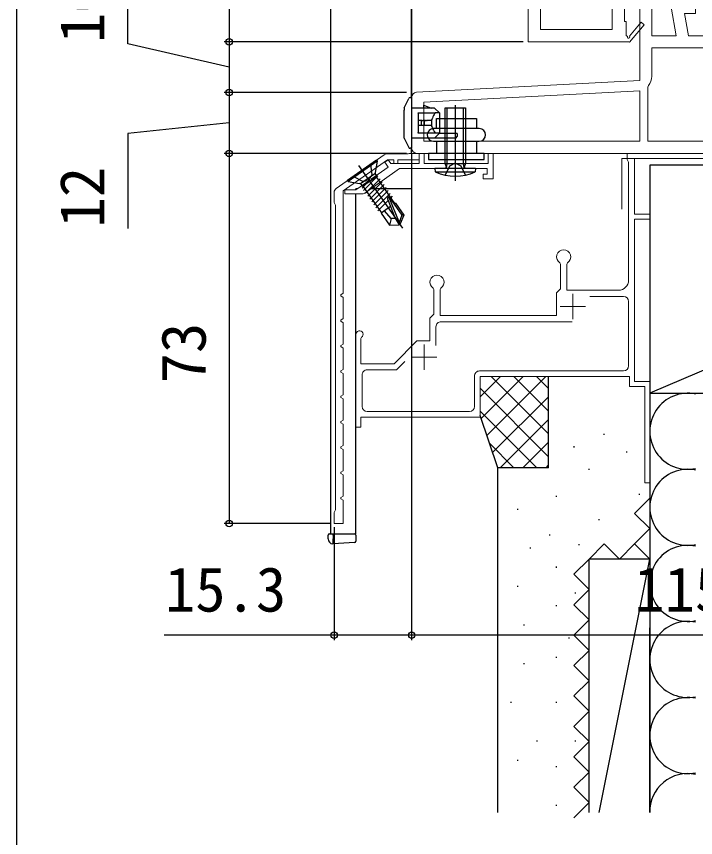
# Model space of a CAD drawing. Units: millimetres, scale not verified. Extents: x -525 to 525, y -783 to 778.
# Drawn here: x -525 to -391, y -139.7 to 22.2 of the extents above; entities that cross this region are included whole.
import ezdxf
from ezdxf.enums import TextEntityAlignment as Align

# ---------------------------------------------------------------- set-up
doc = ezdxf.new("R2010")
doc.units = ezdxf.units.MM
doc.header["$LTSCALE"] = 4
doc.layers.add('0-3_YKK_11', color=7, linetype='Continuous', lineweight=18)
doc.layers.add('0-B_YSS_KE', color=3, linetype='Continuous', lineweight=18)
for name, color, linetype in [('0-5_YKK_12', 2, 'Continuous'), ('0-6_YKK_13', 4, 'Continuous'), ('0-8_YKK_D', 6, 'Continuous'), ('0-9_YKK_ZWAK', 7, 'Continuous'), ('0-A_YSS_K', 3, 'Continuous')]:
    doc.layers.add(name, color=color, linetype=linetype)
doc.styles.add('ＭＳ ゴシック', font='')
doc.styles.get('ＭＳ ゴシック').set_extended_font_data('MS Gothic')

msp = doc.modelspace()

# ---------------------------------------------------------------- linework, layer by layer
at = {"layer": '0-3_YKK_11', "color": 211}
for p, q in [((-447, 6.251), (-447, -3.8)), ((-446, -4.8), (-385.9, -4.8))]:
    msp.add_line(p, q, dxfattribs=at)
at = {"layer": '0-3_YKK_11', "color": 1}
msp.add_line((-461.873, -11.702), (-452.418, -5.081), dxfattribs=at)
at = {"layer": '0-3_YKK_11', "color": 4}
for p, q in [((-404.35, -6.26), (-404.5, -6)), ((-416.259, -26.388), (-416.401, -26.642)), ((-441.259, -31.388), (-441.401, -31.642)), ((-415.2, -32.5), (-415.2, -37.5)), ((-405.2, -33), (-411.818, -33)), ((-404.2, -46.7), (-404.2, -34)), ((-417.7, -35), (-412.7, -35)), ((-415.354, -38), (-441.2, -38)), ((-442.2, -39), (-442.2, -42.657)), ((-456.88, -41.06), (-457, -41.3)), ((-444.5, -42.5), (-444.5, -47.5)), ((-447, -45), (-442, -45)), ((-456.8, -48.5), (-456.8, -54.7)), ((-433.6, -47.7), (-405.2, -47.7)), ((-434.6, -54.7), (-434.6, -48.7)), ((-455.8, -55.7), (-435.6, -55.7))]:
    msp.add_line(p, q, dxfattribs=at)
at = {"layer": '0-3_YKK_11', "color": 190}
msp.add_line((-456.268, -12.619), (-449.386, -7.8), dxfattribs=at)
at = {"layer": '0-3_YKK_11'}
for points in [[(-424, 59.2), (-424, 17.2), (-404.134, 17.2), (-404, 17.122), (-401.095, 20.541), (-401.705, 21.059), (-404.016, 18.339)], [(-404.394, 18.274), (-404.7, 18.45), (-404.7, 21.2), (-405, 21.2), (-405, 40.2)]]:
    msp.add_lwpolyline(points, dxfattribs=at)
msp.add_lwpolyline([(-407.4, 19.6), (-407.4, 41.2), (-421.6, 41.2), (-421.6, 19.6)], close=True, dxfattribs=at)
at = {"layer": '0-3_YKK_11', "color": 211}
for points in [[(-395.785, 24.026), (-394.793, 18.4), (-399.6, 18.4), (-399.6, 23.756), (-399.058, 24.624), (-399.377, 25.2), (-402, 25.2), (-402, 9.558), (-446.052, 7.25)], [(-387.5, 22.3), (-387.5, 18.4), (-392.356, 18.4), (-393.132, 22.8), (-391, 22.8), (-391, 23.7), (-392.5, 25.2), (-394.8, 25.2)], [(-387.5, -2.4), (-387.5, 16), (-399.6, 16), (-399.6, 10.433)], [(-400.282, 8.565), (-400.4, 8.242), (-400.4, -2.4), (-387.5, -2.4)]]:
    msp.add_lwpolyline(points, dxfattribs=at)
msp.add_lwpolyline([(-402, 7.555), (-444.6, 5.323), (-444.6, -2.4), (-402, -2.4)], close=True, dxfattribs=at)
at = {"layer": '0-3_YKK_11', "color": 1}
for points in [[(-451.844, -4.9), (-447.665, -4.9), (-447.499, -4.85), (-447.333, -4.8), (-445.499, -4.8), (-445.499, -6.1), (-449.699, -6.1), (-449.699, -6.8), (-450.499, -6.8), (-450.499, -6.1), (-451.781, -6.1), (-460.499, -12.205), (-460.499, -32.396), (-460.999, -32.685), (-460.999, -32.916), (-460.499, -33.204), (-460.499, -37.396), (-460.999, -37.685), (-460.999, -37.916), (-460.499, -38.204), (-460.499, -42.396), (-460.999, -42.685), (-460.999, -42.916), (-460.499, -43.204), (-460.499, -47.396), (-460.999, -47.685), (-460.999, -47.916), (-460.499, -48.204), (-460.499, -52.396), (-460.999, -52.685), (-460.999, -52.916), (-460.499, -53.204), (-460.499, -57.396), (-460.999, -57.685), (-460.999, -57.916), (-460.499, -58.204), (-460.499, -62.396), (-460.999, -62.685), (-460.999, -62.916), (-460.499, -63.204)], [(-461.999, -75.081), (-461.999, -15.02), (-462.149, -14.76), (-462.299, -14.5), (-462.299, -12.521)], [(-460.499, -63.204), (-460.499, -67.396), (-460.999, -67.685), (-460.999, -67.916), (-460.499, -68.204), (-460.499, -72.396), (-460.999, -72.685), (-460.999, -72.916), (-460.499, -73.204), (-460.499, -77.8), (-462.299, -77.8), (-462.299, -75.6), (-462.149, -75.34), (-461.999, -75.081)]]:
    msp.add_lwpolyline(points, dxfattribs=at)
at = {"layer": '0-3_YKK_11', "color": 190}
msp.add_lwpolyline([(-449.386, -7.8), (-432.099, -7.8), (-432.099, -8.9), (-432.899, -8.9), (-432.899, -9.8), (-430.899, -9.8), (-430.899, -4.8), (-431.899, -4.8), (-431.899, -6.8), (-444.499, -6.8), (-444.499, -4.8), (-445.499, -4.8), (-445.499, -6.8), (-451.142, -6.8), (-451.643, -6.084), (-452.298, -6.543), (-451.61, -7.526), (-454.921, -9.845), (-455.002, -10.048), (-455.452, -10.363), (-455.671, -10.37), (-457.999, -12), (-460.199, -12), (-460.199, -12.8), (-456.842, -12.8)], dxfattribs=at)
at = {"layer": '0-3_YKK_11', "color": 4}
for points in [[(-404.5, -6), (-404.5, -4.8), (-373, -4.8), (-373, -7.1), (-374, -7.1), (-374, -5.8), (-403, -5.8), (-403, -16.8), (-400, -16.8), (-400, -17.8), (-403, -17.8)], [(-404.2, -29.8), (-404.2, -6.52), (-404.35, -6.26)], [(-403, -17.8), (-403, -49.8), (-400, -49.8), (-400, -69.8), (-401, -69.8), (-401, -50.8), (-404, -50.8), (-404, -48.8), (-433.5, -48.8), (-433.5, -56.8), (-457, -56.8), (-457, -58.8), (-458, -58.8), (-458, -40.5)], [(-417.6, -31.5), (-417.6, -26.642), (-417.741, -26.388)], [(-416.4, -26.642), (-416.4, -31.8), (-406.2, -31.8)], [(-442.6, -36.5), (-442.6, -31.642), (-442.741, -31.388)], [(-441.4, -31.642), (-441.4, -36.8), (-418.4, -36.8), (-418.4, -32.3), (-417.9, -31.8), (-417.6, -31.5)], [(-457, -41.3), (-457, -46.3), (-450.467, -46.3), (-445.967, -41.8), (-443.4, -41.8), (-443.4, -37.3), (-442.9, -36.8), (-442.6, -36.5)], [(-448.344, -45.874), (-449.969, -47.5), (-455.8, -47.5)]]:
    msp.add_lwpolyline(points, dxfattribs=at)
at = {"layer": '0-3_YKK_11'}
msp.add_arc((-404.178, 18.149), 0.25, 150, 49.64299, dxfattribs=at)
at = {"layer": '0-3_YKK_11', "color": 211}
for centre, radius, start, end in [((-402.5, 10.433), 2.9, 319.88081, 0.00001), ((-446, 6.251), 1, 92.99999, 180.00002), ((-446, -3.8), 1, 180.00002, 270)]:
    msp.add_arc(centre, radius, start, end, dxfattribs=at)
at = {"layer": '0-3_YKK_11', "color": 1}
for centre, start, end in [((-451.844, -5.9), 89.99999, 124.99998), ((-461.299, -12.521), 124.99998, 179.99997)]:
    msp.add_arc(centre, 1, start, end, dxfattribs=at)
at = {"layer": '0-3_YKK_11', "color": 190}
msp.add_arc((-456.842, -11.8), 1, 270.00002, 305.00001, dxfattribs=at)
at = {"layer": '0-3_YKK_11', "color": 4}
for centre, radius, start, end in [((-417, -25.2), 1.4, 301.95403, 238.04649), ((-442, -30.2), 1.4, 301.95403, 238.04649), ((-406.2, -29.8), 2, 270, 0), ((-405.2, -34), 1, 0, 89.99998), ((-441.2, -39), 1, 89.99998, 180.00002), ((-457.3, -40.5), 0.7, 306.86989, 180.00002), ((-405.2, -46.7), 1, 270, 0), ((-455.8, -48.5), 1, 89.99998, 180.00002), ((-433.6, -48.7), 1, 89.99998, 180.00002), ((-455.8, -54.7), 1, 180.00002, 270), ((-435.6, -54.7), 1, 270, 0)]:
    msp.add_arc(centre, radius, start, end, dxfattribs=at)
at = {"layer": '0-5_YKK_12'}
for p, q in [((-463, 168.7), (-463, -79.804)), ((-447, 6.2), (-446.998, 168.7)), ((-447, 168.7), (-447, 6.251)), ((-447, 6.251), (-447, 168.7)), ((-447, -4.8), (-447, -3.8)), ((-447, -6.1), (-447, -6.8)), ((-458.003, -11.986), (-458.003, -11.8)), ((-457.713, -11.8), (-458.003, -11.8))]:
    msp.add_line(p, q, dxfattribs=at)
for points in [[(-447, -7.8), (-447, -11.8), (-455.098, -11.8)], [(-463, -79.804), (-458, -79.804), (-458, -12.8)]]:
    msp.add_lwpolyline(points, dxfattribs=at)
at = {"layer": '0-6_YKK_13'}
for p, q in [((-448.5, 4.2), (-447.583, 6.034)), ((-447.315, 6.2), (-447.287, 6.2)), ((-447.287, 6.2), (-447, 6.2)), ((-447, 6.2), (-447, 5.2)), ((-447, 5.2), (-447, -2.8)), ((-448.5, 4.2), (-448.5, 3.7)), ((-448.5, -1.3), (-448.5, 3.7)), ((-442.5, 4.1), (-447, 4.1)), ((-441.5, 3.2), (-442.5, 4.1)), ((-438.399, 4.713), (-438.399, -10.226)), ((-445.7, 3.2), (-442.264, 3.2)), ((-445.7, 3.096), (-445.7, 3.2)), ((-445.7, 3.096), (-445.7, 1.7)), ((-445.1, 1.7), (-445.7, 1.7)), ((-445.7, 1.7), (-445.7, 0.7)), ((-445.1, 1.7), (-445.1, 0.7)), ((-445.006, 1.7), (-445.1, 1.7)), ((-445.006, 1.7), (-444.813, 1.7)), ((-444.5, 1.7), (-444.813, 1.7)), ((-444.5, 1.7), (-444.5, 0.7)), ((-444.367, 1.7), (-444.5, 1.7)), ((-444.367, 1.7), (-444.186, 1.7)), ((-444.085, 1.7), (-444.186, 1.7)), ((-444.085, 1.7), (-443.941, 1.7)), ((-443.093, 1.7), (-443.941, 1.7)), ((-442.8, 3.2), (-442.5, 3.2)), ((-441.565, 3.2), (-442.264, 3.2)), ((-441.565, 3.2), (-441.5, 3.2)), ((-441.5, 3.2), (-441.5, -0.8)), ((-445.1, 0.7), (-445.7, 0.7)), ((-445.7, 0.7), (-445.7, -0.696)), ((-445.006, 0.7), (-445.1, 0.7)), ((-444.813, 0.7), (-445.006, 0.7)), ((-444.5, 0.7), (-444.813, 0.7)), ((-444.367, 0.7), (-444.5, 0.7)), ((-444.186, 0.7), (-444.367, 0.7)), ((-444.085, 0.7), (-444.186, 0.7)), ((-443.941, 0.7), (-444.085, 0.7)), ((-433.666, 0.1), (-442.666, 0.1)), ((-448.5, -1.8), (-448.5, -1.3)), ((-442.5, -0.8), (-442.8, -0.8)), ((-442.5, -1.8), (-441.5, -0.8)), ((-441.565, -0.8), (-442.264, -0.8)), ((-441.5, -0.8), (-441.565, -0.8)), ((-438, -0.879), (-441.548, -0.848)), ((-441.548, -0.848), (-438, -0.879)), ((-438.3, -1.8), (-438, -1.5)), ((-438, -0.879), (-438, -1.5)), ((-448.5, -1.8), (-447.583, -3.634)), ((-442.5, -1.8), (-447, -1.8)), ((-442.666, -2.4), (-433.666, -2.4)), ((-438.3, -1.8), (-442.5, -1.8)), ((-442.116, -2.4), (-442.116, -4.8)), ((-434.216, -2.4), (-434.216, -4.8)), ((-447.287, -3.8), (-447.315, -3.8)), ((-453.953, -6.156), (-459.687, -10.171)), ((-453.821, -6.345), (-459.556, -10.36)), ((-453.821, -6.345), (-454.22, -8.606)), ((-453.953, -6.156), (-453.821, -6.345)), ((-457.51, -7.17), (-448.833, -19.563)), ((-440.399, -6.8), (-436.399, -6.8)), ((-434.399, -7.8), (-434.455, -8.443)), ((-454.256, -8.81), (-457.09, -10.795)), ((-453.855, -9.383), (-456.689, -11.368)), ((-453.643, -9.251), (-456.484, -12.095)), ((-454.137, -8.98), (-453.855, -9.383)), ((-450.29, -14.692), (-453.957, -9.455)), ((-459.687, -10.171), (-459.556, -10.36)), ((-459.556, -10.36), (-457.294, -10.759)), ((-456.972, -10.964), (-456.689, -11.368)), ((-456.785, -11.664), (-456.025, -10.903)), ((-452.911, -16.536), (-456.582, -11.293)), ((-453.242, -9.824), (-456.083, -12.668)), ((-452.84, -10.398), (-455.681, -13.241)), ((-452.439, -10.971), (-455.28, -13.815)), ((-452.037, -11.545), (-454.878, -14.388)), ((-451.636, -12.118), (-454.477, -14.962)), ((-451.234, -12.691), (-454.075, -15.535)), ((-451.653, -14.086), (-453.674, -16.108)), ((-451.777, -13.772), (-450.228, -17.57)), ((-451.481, -13.439), (-449.449, -18.422)), ((-451.344, -13.536), (-448.908, -17.014)), ((-450.833, -13.265), (-451.248, -13.681)), ((-451.155, -15.306), (-452.993, -16.593)), ((-451.027, -17.658), (-452.338, -16.134)), ((-450.208, -14.635), (-450.454, -14.807)), ((-450.208, -14.635), (-448.571, -16.973)), ((-452.993, -16.593), (-451.356, -18.932)), ((-451.027, -17.658), (-451.356, -18.932)), ((-450.166, -17.667), (-451.027, -17.658)), ((-450.228, -17.579), (-449.487, -18.899)), ((-450.228, -17.579), (-449.364, -18.813)), ((-448.908, -17.014), (-449.449, -18.422)), ((-448.571, -16.973), (-449.241, -18.718)), ((-448.571, -16.973), (-448.908, -17.014)), ((-451.356, -18.932), (-449.487, -18.899)), ((-449.241, -18.727), (-449.487, -18.899)), ((-449.487, -18.899), (-449.241, -18.727)), ((-449.449, -18.43), (-449.241, -18.727)), ((-463.5, -80.762), (-463.5, -80.104)), ((-463.5, -80.802), (-463.5, -80.762)), ((-463.2, -79.804), (-462.5, -79.804)), ((-462.5, -80.104), (-462.5, -79.804)), ((-462.5, -79.804), (-458.3, -79.804)), ((-462.5, -80.104), (-462.5, -80.806)), ((-462.5, -81.804), (-462.5, -80.806)), ((-462.5, -81.804), (-462.561, -81.8)), ((-458.282, -81.546), (-462.5, -81.804))]:
    msp.add_line(p, q, dxfattribs=at)
for points in [[(-444.6, 4.1), (-444.6, 4.7), (-443.182, 4.1)], [(-440.329, -7.8), (-440.14, -7.534), (-440.399, -6.8), (-440.399, 4.2), (-436.399, 4.2), (-436.399, -6.8), (-436.658, -7.534), (-436.469, -7.8)], [(-440.131, -7.627), (-440.02, -6.8), (-440.02, 4.2)], [(-436.667, -7.627), (-436.778, -6.8), (-436.778, 4.2)], [(-443.093, 1.7), (-443.093, 0.7), (-443.941, 0.7)], [(-442.116, 0.1), (-442.116, 2.1), (-434.216, 2.1), (-434.216, 0.1)], [(-442.264, -0.8), (-445.7, -0.8), (-445.7, -0.696)], [(-447, -2.8), (-447, -3.8), (-447.287, -3.8)], [(-455.141, -6.988), (-454.841, -8.994), (-455.43, -10.15)], [(-434.399, -7.8), (-442.399, -7.8), (-442.343, -8.443), (-434.455, -8.443)], [(-436.399, -9.087), (-437.254, -7.357), (-438.399, -6.748), (-439.544, -7.357), (-440.399, -9.087)], [(-458.5, -9.34), (-456.717, -10.308), (-455.43, -10.15)], [(-458, -80.104), (-458, -80.548), (-458, -81.247)]]:
    msp.add_lwpolyline(points, dxfattribs=at)
msp.add_lwpolyline([(-443.666, -6), (-432.666, -6), (-432.666, -4.8), (-443.666, -4.8)], close=True, dxfattribs=at)
for centre, radius, start, end in [((-447.315, 5.9), 0.3, 90, 153.43495), ((-443.69, 2.267), 0.823, 316.45882, 351.2011), ((-442.666, -1.15), 1.25, 90, 270.00002), ((-443.505, 0.223), 0.63, 3.21963, 49.12045), ((-433.666, -1.15), 1.25, 270.00002, 90), ((-447.315, -3.5), 0.3, 206.56505, 270), ((-453.728, -8.693), 0.5, 170, 215), ((-438.399, 0.2), 9.5, 245.47225, 294.52775), ((-457.381, -11.251), 0.5, 35, 80), ((-451.547, -13.687), 0.248, 35, 202.19096), ((-463.2, -80.104), 0.3, 90, 180), ((-462.5, -80.802), 1, 180, 266.5), ((-458.3, -80.104), 0.3, 0, 90), ((-458.3, -81.247), 0.3, 273.5, 0)]:
    msp.add_arc(centre, radius, start, end, dxfattribs=at)
for centre, major_axis, ratio, start_param, end_param in [((-440.711, 1.2), (0, 2.9), 0.789474, 0.8581397, 1.2402914), ((-442.264, 2.9), (0, 0.3), 0.789474, 6.2831853, 7.141325), ((-440.711, 1.2), (0, 2.9), 0.789474, 1.9013013, 2.283453), ((-442.264, -0.5), (0, 0.3), 0.789474, 2.283453, 3.1415927), ((-458.3, -80.304), (0, 0.5), 0.005236, 6.2744587, 6.2831853)]:
    msp.add_ellipse(centre, major_axis=major_axis, ratio=ratio, start_param=start_param, end_param=end_param, dxfattribs=at)
at = {"layer": '0-8_YKK_D'}
for p, q in [((-483, 83.2), (-483, 17.2)), ((-425, 17.2), (-484, 17.2)), ((-426, 17.2), (-484, 17.2)), ((-483, 17.2), (-483, 7.2)), ((-448, 7.2), (-484, 7.2)), ((-449, 7.2), (-484, 7.2)), ((-483, 7.2), (-483, -4.8)), ((-448, -4.8), (-484, -4.8)), ((-448.333, -4.8), (-484, -4.8)), ((-483, -4.8), (-483, -77.8)), ((-447, -4.8), (-447, -100.804)), ((-447, -4.8), (-447, -100.804)), ((-462.999, -77.8), (-484, -77.8)), ((-462.299, -78.5), (-462.299, -100.804)), ((-332, -99.804), (-447, -99.804))]:
    msp.add_line(p, q, dxfattribs=at)
for points in [[(-483, 12.2), (-503, 16.794), (-503, 35.794)], [(-483, 1.2), (-503, -0.872), (-503, -19.599)], [(-447, -99.804), (-462.299, -99.804), (-495.849, -99.804)]]:
    msp.add_lwpolyline(points, dxfattribs=at)
for centre in [(-483, 17.2), (-483, 17.2), (-483, 7.2), (-483, 7.2), (-483, -4.8), (-483, -4.8), (-483, -77.8), (-462.299, -99.804), (-447, -99.804), (-447, -99.804)]:
    msp.add_circle(centre, 0.637, dxfattribs=at)
at = {"layer": '0-9_YKK_ZWAK'}
msp.add_line((-525, 747.2), (-525, -782.8), dxfattribs=at)
at = {"layer": '0-A_YSS_K'}
for p, q in [((-295, -7.1), (-400, -52.1)), ((-433.5, -52.811), (-429.489, -48.8)), ((-433.297, -57.098), (-424.999, -48.8)), ((-432.158, -60.449), (-420.509, -48.8)), ((-420, -60.134), (-431.334, -48.8)), ((-420, -55.644), (-426.844, -48.8)), ((-420, -51.154), (-422.354, -48.8)), ((-420, -66.8), (-420, -48.8)), ((-420, -64.624), (-433.5, -51.124)), ((-431.019, -63.8), (-420, -52.781)), ((-400, -52.1), (-400, -134.8)), ((-400, -52.1), (-400, -134.8)), ((-422.314, -66.8), (-433.5, -55.614)), ((-430, -66.8), (-433.5, -56.5)), ((-429.529, -66.8), (-420, -57.271)), ((-409.046, -60.097), (-409.046, -60.297)), ((-426.804, -66.8), (-431.645, -61.96)), ((-425.039, -66.8), (-420, -61.761)), ((-414.98, -62.57), (-414.98, -62.77)), ((-404.596, -63.559), (-404.596, -63.759)), ((-420.549, -66.8), (-420, -66.252)), ((-420, -66.8), (-430, -66.8)), ((-430, -134.8), (-430, -66.8)), ((-412.013, -67.02), (-412.013, -67.22)), ((-418.511, -72.339), (-418.511, -72.539)), ((-402.123, -71.965), (-402.123, -72.165)), ((-426.127, -74.878), (-426.127, -75.078)), ((-410.035, -76.91), (-410.035, -77.11)), ((-419.781, -79.954), (-419.781, -80.154)), ((-423.588, -82.493), (-423.588, -82.693)), ((-413.991, -81.855), (-413.991, -82.055)), ((-412, -134.8), (-412, -84.8)), ((-400, -84.8), (-412, -84.8)), ((-418.511, -86.3), (-418.511, -86.5)), ((-426.127, -90.108), (-426.127, -90.308)), ((-414.704, -91.377), (-414.704, -91.577)), ((-418.511, -93.916), (-418.511, -94.116)), ((-424.857, -97.723), (-424.857, -97.923)), ((-400, -134.8), (-400, -98.337)), ((-415.973, -100.262), (-415.973, -100.462)), ((-418.511, -104.069), (-418.511, -104.269)), ((-424.857, -105.339), (-424.857, -105.539)), ((-427.396, -112.954), (-427.396, -113.154)), ((-418.511, -112.954), (-418.511, -113.154)), ((-422.319, -120.569), (-422.319, -120.769)), ((-414.704, -120.569), (-414.704, -120.769)), ((-426.127, -124.377), (-426.127, -124.577)), ((-418.511, -125.646), (-418.511, -125.846)), ((-418.511, -133.261), (-418.511, -133.461))]:
    msp.add_line(p, q, dxfattribs=at)
msp.add_lwpolyline([(-400, -52.1), (-295, -52.1), (-295, -7.1), (-400, -7.1)], close=True, dxfattribs=at)
for points in [[(-400, -72.8), (-403, -75.8), (-400, -78.8), (-403, -81.8)], [(-410, -134.8), (-400, -84.8), (-403, -81.8), (-406, -84.8), (-409, -81.8), (-412, -84.8), (-415, -87.8), (-412, -90.8), (-415, -93.8), (-412, -96.8), (-415, -99.8), (-412, -102.8), (-415, -105.8), (-412, -108.8), (-415, -111.8), (-412, -114.8), (-415, -117.8), (-412, -120.8), (-415, -123.8), (-412, -126.8), (-415, -129.8), (-412, -132.8), (-415, -135.8)]]:
    msp.add_lwpolyline(points, dxfattribs=at)
for centre, start, end in [((-392.5, -59.6), 78.21647, 281.78351), ((-392.5, -74.6), 78.21647, 281.78351), ((-392.5, -89.6), 78.21647, 281.78351), ((-392.5, -104.6), 78.21647, 281.78352), ((-392.5, -119.6), 78.21648, 281.78352), ((-392.5, -134.6), 78.21647, 181.52806)]:
    msp.add_arc(centre, 7.5, start, end, dxfattribs=at)
at = {"layer": '0-B_YSS_KE'}
for p, q in [((-405.5, -5.8), (-405.5, -15.8)), ((-316.5, -5.8), (-405.5, -5.8))]:
    msp.add_line(p, q, dxfattribs=at)

# ---------------------------------------------------------------- texts
at = {"layer": '0-8_YKK_D', "style": 'ＭＳ ゴシック'}
for s, p in [('10', (-505, 16.954)), ('12', (-505, -19.44)), ('73', (-485, -50.164))]:
    msp.add_text(s, height=8.798, rotation=90, dxfattribs=at).set_placement(p, align=Align.BOTTOM_LEFT)
for s, p in [('15.3', (-495.69, -97.804)), ('115', (-403.068, -97.804))]:
    msp.add_text(s, height=8.798, dxfattribs=at).set_placement(p, align=Align.BOTTOM_LEFT)

doc.saveas('drawing.dxf')
